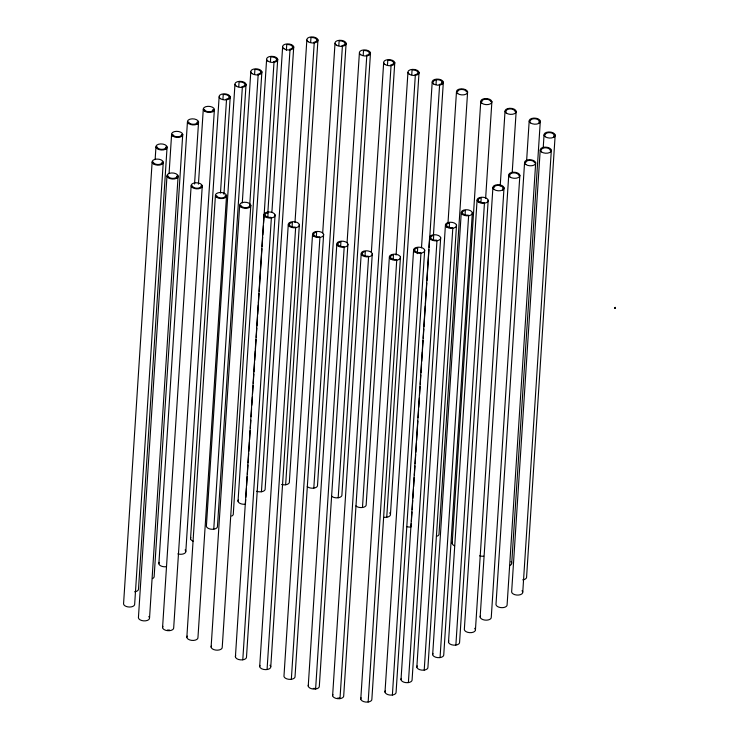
<?xml version="1.0" encoding="UTF-8"?>
<svg xmlns="http://www.w3.org/2000/svg" width="739" height="739" viewBox="0 0 739 739"><rect width="100%" height="100%" fill="white"/><g stroke="black" fill="none" stroke-linecap="round" stroke-linejoin="round"><path stroke-width="1.11" d="M152.123 162.118L123.552 603.975A5.589 3.039 3.7 0 0 129.574 607.033A5.589 3.039 3.7 0 0 134.683 603.985L163.264 162.127M155.135 159.606L155.957 146.95M165.748 149.269L165.896 146.969A4.397 2.383 3.7 0 1 161.878 149.361A4.397 2.383 3.7 0 1 157.148 146.95M167.088 146.969L138.516 588.817A5.589 3.039 3.7 0 1 134.627 591.791M166.986 175.993L138.415 617.841A5.589 3.039 3.7 0 0 145.657 620.825A5.589 3.039 3.7 0 0 148.798 616.529M169.074 173.499L171.605 134.378M176.778 178.302L176.926 176.002A4.397 2.383 3.7 0 1 172.908 178.395A4.397 2.383 3.7 0 1 168.178 175.993M149.546 617.859L178.117 176.002M182.736 134.396L154.165 576.244A5.589 3.039 3.7 0 1 152.428 578.628M158.867 563.728L187.438 121.88M162.562 627.66L191.142 185.812M197.23 124.189L197.378 121.889A4.397 2.383 3.7 0 1 193.359 124.281A4.397 2.383 3.7 0 1 188.63 121.88M194.551 184.029L198.569 121.889M198.431 184.168L203.271 109.372M202.274 185.822L173.702 627.679A5.589 3.039 3.7 0 1 167.337 630.644A5.589 3.039 3.7 0 1 162.922 626.339M213.063 111.691L213.211 109.381A4.397 2.383 3.7 0 1 209.192 111.783A4.397 2.383 3.7 0 1 204.463 109.372M185.831 551.239L214.402 109.39M190.542 538.805L219.123 96.957M186.838 637.397L215.409 195.539M222.938 99.155L223.233 94.555A4.397 2.383 3.7 0 1 228.813 96.282A4.397 2.383 3.7 0 1 226.106 99.202M220.471 193.036L226.503 99.83M223.945 194.32L230.226 96.8M226.55 195.558L197.969 637.406A5.589 3.039 3.7 0 1 191.613 640.371A5.589 3.039 3.7 0 1 187.198 636.067M238.771 86.648L239.066 82.047A4.397 2.383 3.7 0 1 244.646 83.775A4.397 2.383 3.7 0 1 241.939 86.694M213.756 529.179L242.337 87.331M246.05 84.292L217.478 526.15A5.589 3.039 3.7 0 1 212.536 529.281A5.589 3.039 3.7 0 1 206.375 526.307L234.947 84.449M211.114 647.124L239.685 205.266M254.595 74.149L254.9 69.54A4.397 2.383 3.7 0 1 260.479 71.277A4.397 2.383 3.7 0 1 257.772 74.196M249.754 204.851L258.16 74.824M250.826 205.285L222.245 647.133A5.589 3.039 3.7 0 1 215.89 650.108A5.589 3.039 3.7 0 1 211.474 645.803M261.883 71.785L233.312 513.642A5.589 3.039 3.7 0 1 231.695 516.062M238.041 501.301L266.613 59.443M270.428 61.642L270.733 57.042A4.397 2.383 3.7 0 1 276.312 58.769A4.397 2.383 3.7 0 1 273.606 61.688M235.408 656.943L263.98 215.086M245.718 499.573L245.422 504.174A5.589 3.039 3.7 0 1 239.63 503.185A5.589 3.039 3.7 0 1 238.327 499.961M245.865 497.273L246.466 488.063M246.614 485.763L247.205 476.563M247.362 474.262L247.953 465.053M248.101 462.753L248.701 453.543M248.849 451.243L249.44 442.042M249.588 439.742L250.188 430.532M250.336 428.232L250.854 420.177M251.075 416.722L251.602 408.667M251.823 405.221L252.341 397.166M252.562 393.711L253.089 385.656M253.237 383.356L253.828 374.146M253.976 371.846L254.576 362.646M254.724 360.346L255.315 351.136M255.472 348.836L256.063 339.635M256.211 337.326L256.812 328.125M256.96 325.825L257.551 316.615M257.699 314.315L258.299 305.115M258.447 302.814L259.038 293.605M259.186 291.305L261.939 248.729M262.086 246.429L262.687 237.219M262.835 234.919L263.426 225.718M263.583 223.418L273.993 62.325M267.814 213.026L277.716 59.286M267.795 217.284L268.091 212.684A4.397 2.383 3.7 0 0 265.384 215.603A4.397 2.383 3.7 0 0 270.973 217.331M242.789 659.816L271.361 217.968M275.084 214.929L246.512 656.777A5.589 3.039 3.7 0 1 240.314 659.853A5.589 3.039 3.7 0 1 235.695 655.604M286.363 50.363L286.732 44.608A4.397 2.383 3.7 0 1 292.321 46.345A4.397 2.383 3.7 0 1 289.605 49.254M261.43 491.749L290.002 49.892M293.725 46.853L265.153 488.71A5.589 3.039 3.7 0 1 262.557 491.5A5.589 3.039 3.7 0 1 256.618 491.223M259.685 666.67L288.256 224.813M292.071 227.012L292.367 222.411A4.397 2.383 3.7 0 0 289.66 225.33A4.397 2.383 3.7 0 0 295.249 227.058M267.065 669.552L295.637 227.695M310.657 42.225L310.962 37.615A4.397 2.383 3.7 0 1 316.541 39.352A4.397 2.383 3.7 0 1 313.835 42.271M299.36 224.656L270.788 666.513M285.651 484.756L314.223 42.899M317.946 39.86L289.374 481.717A5.589 3.039 3.7 0 1 287.12 484.405A5.589 3.039 3.7 0 1 281.568 484.479M316.347 236.748L316.643 232.148A4.397 2.383 3.7 0 0 313.936 235.067A4.397 2.383 3.7 0 0 319.516 236.794M291.342 679.28L319.913 237.422M323.636 234.392L295.064 676.24A5.589 3.039 3.7 0 1 290.122 679.372A5.589 3.039 3.7 0 1 283.961 676.397L312.532 234.549M338.822 45.587L339.118 40.987A4.397 2.383 3.7 0 1 344.697 42.714A4.397 2.383 3.7 0 1 341.991 45.633M307.248 486.558A5.589 3.039 3.7 0 0 313.807 488.119L342.388 46.271M346.111 43.231L317.53 485.089A5.589 3.039 3.7 0 1 313.807 488.119M308.237 686.134L336.808 244.276M340.624 246.475L340.919 241.875A4.397 2.383 3.7 0 0 338.213 244.794A4.397 2.383 3.7 0 0 343.792 246.521M315.618 689.007L344.189 247.159M347.912 244.119L319.34 685.968A5.589 3.039 3.7 0 1 313.142 689.044A5.589 3.039 3.7 0 1 308.514 684.794M363.2 55.231L363.505 50.621A4.397 2.383 3.7 0 1 369.084 52.358A4.397 2.383 3.7 0 1 366.378 55.277M331.626 496.202A5.589 3.039 3.7 0 0 338.194 497.763L366.766 55.905M370.488 52.866L341.917 494.724A5.589 3.039 3.7 0 1 338.194 497.763M332.615 695.769L361.195 253.911M365.011 256.11L365.306 251.509A4.397 2.383 3.7 0 0 362.6 254.428A4.397 2.383 3.7 0 0 368.179 256.156M339.995 698.641L368.576 256.793M372.29 253.754L343.718 695.611A5.589 3.039 3.7 0 1 337.529 698.678A5.589 3.039 3.7 0 1 332.901 694.438M387.476 64.958L387.781 60.358A4.397 2.383 3.7 0 1 393.36 62.085A4.397 2.383 3.7 0 1 390.654 65.004M355.902 505.929A5.589 3.039 3.7 0 0 362.47 507.49L391.042 65.632M394.765 62.603L366.193 504.451A5.589 3.039 3.7 0 1 362.47 507.49M360.78 699.14L389.351 257.283M393.166 259.481L393.462 254.881A4.397 2.383 3.7 0 0 390.755 257.8A4.397 2.383 3.7 0 0 396.335 259.528M368.161 702.013L396.732 260.165M411.752 74.685L412.057 70.085A4.397 2.383 3.7 0 1 417.637 71.812A4.397 2.383 3.7 0 1 414.93 74.731M400.455 257.126L371.883 698.974A5.589 3.039 3.7 0 1 365.685 702.05A5.589 3.039 3.7 0 1 361.066 697.801M386.746 517.217L415.318 75.369M419.041 72.33L390.469 514.187M385.001 692.147L413.572 250.29M417.313 253.643L417.692 247.888A4.397 2.383 3.7 0 0 414.976 250.807A4.397 2.383 3.7 0 0 420.565 252.535M392.381 695.02L420.953 253.172M421.489 247.824L432.204 82.131M424.676 250.133L396.104 691.99A5.589 3.039 3.7 0 1 389.915 695.057A5.589 3.039 3.7 0 1 385.287 690.817M436.028 84.422L436.324 79.812M401.009 679.714L429.581 237.866M411.244 523.498L411.023 526.953A5.589 3.039 3.7 0 1 406.792 526.63M411.392 521.198L411.993 511.988M412.14 509.688L412.731 500.488M412.879 498.188L413.48 488.978M413.628 486.678L414.219 477.468M414.367 475.168L414.967 465.967M415.115 463.667L415.706 454.457M415.863 452.157L416.454 442.957M416.602 440.647L417.868 421.091M418.089 417.637L418.616 409.582M418.764 407.281L419.355 398.081M419.576 394.626L420.103 386.571M420.251 384.271L420.842 375.061M420.99 372.761L421.59 363.56M421.738 361.26L422.329 352.05M422.486 349.75L423.077 340.54M423.225 338.24L423.826 329.04M423.974 326.74L425.313 306.02M425.461 303.72L426.8 283.009M426.948 280.709L428.953 249.643M429.1 247.343L439.594 85.096M441.987 84.449L442.144 82.149M433.433 235.187L443.335 82.149M433.396 240.064L433.691 235.455A4.397 2.383 3.7 0 0 430.985 238.374A4.397 2.383 3.7 0 0 436.564 240.11M408.39 682.596L436.961 240.738M440.684 237.699L412.113 679.557A5.589 3.039 3.7 0 1 405.914 682.633A5.589 3.039 3.7 0 1 401.295 678.384M416.842 667.215L445.414 225.358M447.991 223.039L456.471 91.867M449.229 227.557L449.524 222.956A4.397 2.383 3.7 0 0 446.818 225.875A4.397 2.383 3.7 0 0 452.397 227.603M424.223 670.088L452.795 228.24M456.517 225.201L427.946 667.049A5.589 3.039 3.7 0 1 421.747 670.125A5.589 3.039 3.7 0 1 417.119 665.876M467.611 91.876L439.031 533.734A5.589 3.039 3.7 0 1 437.294 536.117M432.666 654.708L461.247 212.85M465.062 215.049L465.358 210.449A4.397 2.383 3.7 0 0 462.651 213.368A4.397 2.383 3.7 0 0 468.23 215.095M440.056 657.59L468.628 215.733M472.35 212.693L443.769 654.551A5.589 3.039 3.7 0 1 437.58 657.618A5.589 3.039 3.7 0 1 432.952 653.378M452.176 543.442L480.747 101.594M448.499 642.2L477.071 200.343M480.904 202.551L481.2 197.941A4.397 2.383 3.7 0 0 478.475 200.86A4.397 2.383 3.7 0 0 484.054 202.597M455.871 645.082L484.442 203.234M485.634 198.264L491.888 101.603M488.183 200.195L459.603 642.052A5.589 3.039 3.7 0 1 453.395 645.119A5.589 3.039 3.7 0 1 448.795 640.861M492.895 187.761L464.323 629.61A5.589 3.039 3.7 0 0 471.565 632.602A5.589 3.039 3.7 0 0 474.706 628.298M500.192 186.117L505.023 111.321M502.686 190.071L502.834 187.771A4.397 2.383 3.7 0 0 498.104 185.369A4.397 2.383 3.7 0 0 494.086 187.761M475.454 629.628L504.026 187.771M480.147 617.111L508.728 175.254M512.219 172.326L516.164 111.34M519.859 175.272L491.287 617.12A5.589 3.039 3.7 0 1 484.923 620.095A5.589 3.039 3.7 0 1 480.507 615.79M524.561 162.756L495.98 604.604A5.589 3.039 3.7 0 0 502.003 607.67A5.589 3.039 3.7 0 0 507.12 604.622L535.692 162.765M526.648 160.261L529.179 121.141M538.971 123.459L539.119 121.15A4.397 2.383 3.7 0 0 534.389 118.748A4.397 2.383 3.7 0 0 530.371 121.141M511.739 563.007L540.311 121.159M540.209 150.183L511.637 592.031A5.589 3.039 3.7 0 0 518.88 595.015A5.589 3.039 3.7 0 0 522.02 590.72M543.22 147.671L544.043 135.015M522.769 592.05L551.34 150.193M553.834 137.325L553.982 135.025A4.397 2.383 3.7 0 0 549.253 132.623A4.397 2.383 3.7 0 0 545.234 135.015M555.174 135.025L526.602 576.882A5.589 3.039 3.7 0 1 522.713 579.856M615.208 307.406L614.811 308.339L615.347 308.2M615.245 307.609L615.107 308.459L615.024 307.406M615.171 308.449L615.411 307.424M242.29 202.819L250.78 71.951M271.887 212.324L282.621 47.01M294.99 222.55L306.842 40.026M322.703 232.813L335.007 43.389M347.09 242.447L359.385 53.032M371.366 252.175L383.661 62.76M396.086 255.02L407.937 72.487M457.672 91.867A4.397 2.383 3.7 0 1 461.69 89.474A4.397 2.383 3.7 0 1 466.42 91.876M339.607 698.013A4.397 2.383 3.7 0 1 337.668 698.041M433.396 82.131A4.397 2.383 3.7 0 1 437.045 79.747A4.397 2.383 3.7 0 1 442.014 81.743A4.397 2.383 3.7 0 1 439.206 84.468M225.358 195.549A4.397 2.383 3.7 0 1 221.34 197.95A4.397 2.383 3.7 0 1 216.61 195.539M269.975 665.192A5.589 3.039 3.7 0 1 265.846 669.645A5.589 3.039 3.7 0 1 259.971 665.34M193.11 541.16A5.589 3.039 3.7 0 1 190.828 537.475M389.656 512.866A5.589 3.039 3.7 0 1 389.638 516.099A5.589 3.039 3.7 0 1 384.28 517.254M162.063 162.127A4.397 2.383 3.7 0 1 158.044 164.52A4.397 2.383 3.7 0 1 153.315 162.118M481.948 101.594A4.397 2.383 3.7 0 1 485.957 99.202A4.397 2.383 3.7 0 1 490.687 101.603M454.624 545.835A5.589 3.039 3.7 0 1 452.536 542.121M315.22 688.379A4.397 2.383 3.7 0 1 313.281 688.406M525.752 162.756A4.397 2.383 3.7 0 1 529.771 160.363A4.397 2.383 3.7 0 1 534.5 162.765M185.083 549.918A5.589 3.039 3.7 0 1 184.38 553.474A5.589 3.039 3.7 0 1 177.868 553.871M249.625 205.285A4.397 2.383 3.7 0 1 245.616 207.677A4.397 2.383 3.7 0 1 240.886 205.276M506.215 111.321A4.397 2.383 3.7 0 1 510.233 108.929A4.397 2.383 3.7 0 1 514.963 111.34M483.703 556.162A5.589 3.039 3.7 0 1 479.62 555.82M510.991 561.686A5.589 3.039 3.7 0 1 510.002 565.39M201.082 185.822A4.397 2.383 3.7 0 1 197.064 188.214A4.397 2.383 3.7 0 1 192.334 185.812M169.453 630.007A4.397 2.383 3.7 0 1 167.504 630.007M509.919 175.254A4.397 2.383 3.7 0 1 513.938 172.861A4.397 2.383 3.7 0 1 518.667 175.272M181.545 134.396A4.397 2.383 3.7 0 1 177.526 136.789A4.397 2.383 3.7 0 1 172.797 134.378M166.109 566.711A5.589 3.039 3.7 0 1 160.363 565.631A5.589 3.039 3.7 0 1 159.218 562.407M541.401 150.183A4.397 2.383 3.7 0 1 545.419 147.791A4.397 2.383 3.7 0 1 550.149 150.193M457.7 93.585A5.589 3.039 3.7 0 0 467.251 93.197A5.589 3.039 3.7 0 0 461.173 88.828A5.589 3.039 3.7 0 0 457.7 93.585M384.973 64.459A5.589 3.039 3.7 0 0 394.478 63.933A5.589 3.039 3.7 0 0 388.197 59.637A5.589 3.039 3.7 0 0 384.973 64.459M168.206 177.711A5.589 3.039 3.7 0 0 177.766 177.332A5.589 3.039 3.7 0 0 171.679 172.954A5.589 3.039 3.7 0 0 168.206 177.711M362.498 255.62A5.589 3.039 3.7 0 0 372.013 255.084A5.589 3.039 3.7 0 0 365.722 250.798A5.589 3.039 3.7 0 0 362.498 255.62M308.154 41.726A5.589 3.039 3.7 0 0 317.659 41.199A5.589 3.039 3.7 0 0 311.378 36.904A5.589 3.039 3.7 0 0 308.154 41.726M430.883 239.565A5.589 3.039 3.7 0 0 440.398 239.039A5.589 3.039 3.7 0 0 434.107 234.743A5.589 3.039 3.7 0 0 430.883 239.565M414.884 251.999A5.589 3.039 3.7 0 0 424.389 251.463A5.589 3.039 3.7 0 0 418.098 247.177A5.589 3.039 3.7 0 0 414.884 251.999M433.525 83.923A5.589 3.039 3.7 0 0 443.031 83.396A5.589 3.039 3.7 0 0 436.74 79.101A5.589 3.039 3.7 0 0 433.525 83.923M216.638 197.258A5.589 3.039 3.7 0 0 226.189 196.879A5.589 3.039 3.7 0 0 220.111 192.5A5.589 3.039 3.7 0 0 216.638 197.258M462.549 214.559A5.589 3.039 3.7 0 0 472.064 214.024A5.589 3.039 3.7 0 0 465.773 209.737A5.589 3.039 3.7 0 0 462.549 214.559M289.568 226.522A5.589 3.039 3.7 0 0 299.073 225.986A5.589 3.039 3.7 0 0 292.783 221.7A5.589 3.039 3.7 0 0 289.568 226.522M220.425 98.656A5.589 3.039 3.7 0 0 229.94 98.13A5.589 3.039 3.7 0 0 223.649 93.835A5.589 3.039 3.7 0 0 220.425 98.656M157.176 148.678A5.589 3.039 3.7 0 0 166.737 148.29A5.589 3.039 3.7 0 0 160.659 143.911A5.589 3.039 3.7 0 0 157.176 148.678M478.373 202.052A5.589 3.039 3.7 0 0 487.888 201.535A5.589 3.039 3.7 0 0 481.616 197.23A5.589 3.039 3.7 0 0 478.373 202.052M336.31 45.097A5.589 3.039 3.7 0 0 345.824 44.562A5.589 3.039 3.7 0 0 339.534 40.276A5.589 3.039 3.7 0 0 336.31 45.097M409.249 74.196A5.589 3.039 3.7 0 0 418.754 73.66A5.589 3.039 3.7 0 0 412.464 69.374A5.589 3.039 3.7 0 0 409.249 74.196M153.352 163.836A5.589 3.039 3.7 0 0 162.903 163.458A5.589 3.039 3.7 0 0 156.825 159.079A5.589 3.039 3.7 0 0 153.352 163.836M494.114 189.48A5.589 3.039 3.7 0 0 503.675 189.101A5.589 3.039 3.7 0 0 497.587 184.722A5.589 3.039 3.7 0 0 494.114 189.48M252.091 73.651A5.589 3.039 3.7 0 0 261.597 73.124A5.589 3.039 3.7 0 0 255.315 68.829A5.589 3.039 3.7 0 0 252.091 73.651M360.697 54.732A5.589 3.039 3.7 0 0 370.202 54.206A5.589 3.039 3.7 0 0 363.921 49.91A5.589 3.039 3.7 0 0 360.697 54.732M545.262 136.733A5.589 3.039 3.7 0 0 554.813 136.355A5.589 3.039 3.7 0 0 548.735 131.976A5.589 3.039 3.7 0 0 545.262 136.733M267.924 61.152A5.589 3.039 3.7 0 0 277.43 60.616A5.589 3.039 3.7 0 0 271.148 56.33A5.589 3.039 3.7 0 0 267.924 61.152M481.976 103.312A5.589 3.039 3.7 0 0 491.527 102.933A5.589 3.039 3.7 0 0 485.449 98.555A5.589 3.039 3.7 0 0 481.976 103.312M236.258 86.158A5.589 3.039 3.7 0 0 245.773 85.622A5.589 3.039 3.7 0 0 239.482 81.336A5.589 3.039 3.7 0 0 236.258 86.158M338.111 245.985A5.589 3.039 3.7 0 0 347.626 245.45A5.589 3.039 3.7 0 0 341.335 241.163A5.589 3.039 3.7 0 0 338.111 245.985M525.78 164.474A5.589 3.039 3.7 0 0 535.332 164.086A5.589 3.039 3.7 0 0 529.253 159.716A5.589 3.039 3.7 0 0 525.78 164.474M204.491 111.09A5.589 3.039 3.7 0 0 214.051 110.711A5.589 3.039 3.7 0 0 207.973 106.333A5.589 3.039 3.7 0 0 204.491 111.09M240.914 206.994A5.589 3.039 3.7 0 0 250.466 206.606A5.589 3.039 3.7 0 0 244.387 202.237A5.589 3.039 3.7 0 0 240.914 206.994M313.835 236.249A5.589 3.039 3.7 0 0 323.349 235.723A5.589 3.039 3.7 0 0 317.059 231.427A5.589 3.039 3.7 0 0 313.835 236.249M506.252 113.049A5.589 3.039 3.7 0 0 515.804 112.661A5.589 3.039 3.7 0 0 509.725 108.282A5.589 3.039 3.7 0 0 506.252 113.049M390.654 258.992A5.589 3.039 3.7 0 0 400.168 258.456A5.589 3.039 3.7 0 0 393.878 254.17A5.589 3.039 3.7 0 0 390.654 258.992M446.716 227.067A5.589 3.039 3.7 0 0 456.231 226.531A5.589 3.039 3.7 0 0 449.94 222.245A5.589 3.039 3.7 0 0 446.716 227.067M265.292 216.795A5.589 3.039 3.7 0 0 274.797 216.259A5.589 3.039 3.7 0 0 268.506 211.973A5.589 3.039 3.7 0 0 265.292 216.795M530.399 122.859A5.589 3.039 3.7 0 0 539.96 122.48A5.589 3.039 3.7 0 0 533.881 118.101A5.589 3.039 3.7 0 0 530.399 122.859M192.362 187.53A5.589 3.039 3.7 0 0 201.913 187.152A5.589 3.039 3.7 0 0 195.835 182.773A5.589 3.039 3.7 0 0 192.362 187.53M509.947 176.981A5.589 3.039 3.7 0 0 519.499 176.593A5.589 3.039 3.7 0 0 513.42 172.215A5.589 3.039 3.7 0 0 509.947 176.981M172.834 136.105A5.589 3.039 3.7 0 0 182.385 135.717A5.589 3.039 3.7 0 0 176.307 131.339A5.589 3.039 3.7 0 0 172.834 136.105M283.924 48.719A5.589 3.039 3.7 0 0 293.438 48.183A5.589 3.039 3.7 0 0 287.148 43.897A5.589 3.039 3.7 0 0 283.924 48.719M188.667 123.598A5.589 3.039 3.7 0 0 198.218 123.21A5.589 3.039 3.7 0 0 192.14 118.84A5.589 3.039 3.7 0 0 188.667 123.598M541.428 151.901A5.589 3.039 3.7 0 0 550.989 151.523A5.589 3.039 3.7 0 0 544.911 147.144A5.589 3.039 3.7 0 0 541.428 151.901"/></g></svg>
